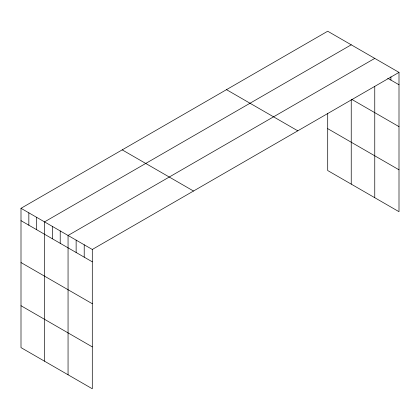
<?xml version="1.0" encoding="UTF-8"?>
<svg xmlns="http://www.w3.org/2000/svg" width="420" height="420" viewBox="0 0 420 420"><rect width="100%" height="100%" fill="white"/><g stroke="black" fill="none" stroke-linecap="round" stroke-linejoin="round"><path stroke-width="0.63" d="M399 72.387L92.295 249.459L92.295 388.773L21 347.613L21 208.299L327.705 31.227L399 72.387L399 211.701L327.705 170.541L327.705 113.416M351.236 44.809L44.525 221.881L44.525 361.195M374.761 58.391L68.056 235.468L68.056 374.782M387.686 78.225L399 84.756M351.792 99.393L399 126.646M327.705 128.646L399 169.806M226.496 89.66L297.785 130.82M122.215 149.867L193.505 191.027M21 208.299L92.295 249.459M21 220.668L92.295 261.828M21 262.563L92.295 303.723M21 305.723L92.295 346.883M390.92 76.834L390.92 80.089M374.761 86.468L374.761 197.704M351.236 99.703L351.236 184.123M84.215 244.797L84.215 257.166M76.136 240.13L76.136 252.499M60.212 230.937L60.212 243.306M52.369 226.412L52.369 238.781M36.687 217.355L36.687 229.724M28.843 212.83L28.843 225.199"/></g></svg>
